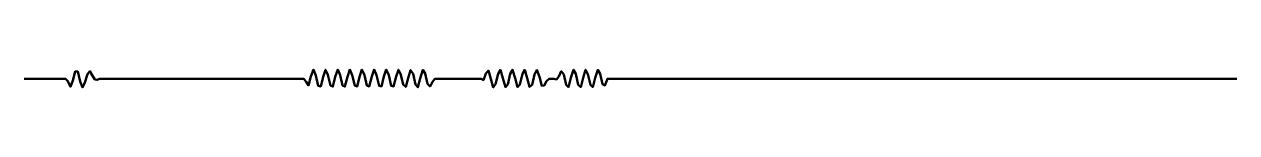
# Model space of a CAD drawing. Extents: x -47 to 452, y 172 to 669.
# Drawn here: x -47.1 to 451.9, y 262.5 to 269.8 of the extents above; entities that cross this region are included whole.
import ezdxf

# ---------------------------------------------------------------- set-up
doc = ezdxf.new("R2010")
doc.units = 0
doc.header["$MEASUREMENT"] = 0
doc.layers.add('Capa 1', color=7, linetype='Continuous', lineweight=0)

# ---------------------------------------------------------------- blocks, each defined once
blk = doc.blocks.new('Block_0')
at = {"layer": 'Capa 1', "color": 18, "lineweight": 50, "true_color": 0x000000}
blk.add_open_spline([(-47.14, 266.06), (-47.14, 266.06), (-46.14, 266.06), (-46.14, 266.06), (-46.14, 266.06), (-45.14, 266.06), (-45.14, 266.06), (-45.14, 266.06), (-44.14, 266.06), (-44.14, 266.06), (-44.14, 266.06), (-43.14, 266.06), (-43.14, 266.06), (-43.14, 266.06), (-42.14, 266.06), (-42.14, 266.06), (-42.14, 266.06), (-41.14, 266.06), (-41.14, 266.06), (-41.14, 266.06), (-40.14, 266.06), (-40.14, 266.06), (-40.14, 266.06), (-39.14, 266.06), (-39.14, 266.06), (-39.14, 266.06), (-38.14, 266.06), (-38.14, 266.06), (-38.14, 266.06), (-37.14, 266.06), (-37.14, 266.06), (-37.14, 266.06), (-36.14, 266.06), (-36.14, 266.06), (-36.14, 266.06), (-35.14, 266.06), (-35.14, 266.06), (-35.14, 266.06), (-34.14, 266.06), (-34.14, 266.06), (-34.14, 266.06), (-33.14, 266.06), (-33.14, 266.06), (-33.14, 266.06), (-32.14, 266.06), (-32.14, 266.06), (-32.14, 266.06), (-31.14, 266.06), (-31.14, 266.06), (-31.14, 266.06), (-30.14, 266.06), (-30.14, 266.06), (-30.14, 266.06), (-29.14, 265.01), (-29.14, 265.01), (-29.14, 265.01), (-28.14, 262.76), (-28.14, 262.76), (-28.14, 262.76), (-27.14, 265.34), (-27.14, 265.34), (-27.14, 265.34), (-26.14, 269.08), (-26.14, 269.08), (-26.14, 269.08), (-25.14, 268.97), (-25.14, 268.97), (-25.14, 268.97), (-24.14, 264.93), (-24.14, 264.93), (-24.14, 264.93), (-23.14, 262.46), (-23.14, 262.46), (-23.14, 262.46), (-22.14, 264.49), (-22.14, 264.49), (-22.14, 264.49), (-21.14, 267.99), (-21.14, 267.99), (-21.14, 267.99), (-20.14, 269.12), (-20.14, 269.12), (-20.14, 269.12), (-19.14, 267.55), (-19.14, 267.55), (-19.14, 267.55), (-18.14, 265.77), (-18.14, 265.77), (-18.14, 265.77), (-17.14, 265.54), (-17.14, 265.54), (-17.14, 265.54), (-16.14, 266.01), (-16.14, 266.01), (-16.14, 266.01), (-15.14, 266.06), (-15.14, 266.06), (-15.14, 266.06), (-14.14, 266.06), (-14.14, 266.06), (-14.14, 266.06), (-13.14, 266.06), (-13.14, 266.06), (-13.14, 266.06), (-12.14, 266.06), (-12.14, 266.06), (-12.14, 266.06), (-11.14, 266.06), (-11.14, 266.06), (-11.14, 266.06), (-10.14, 266.06), (-10.14, 266.06), (-10.14, 266.06), (-9.14, 266.06), (-9.14, 266.06), (-9.14, 266.06), (-8.14, 266.06), (-8.14, 266.06), (-8.14, 266.06), (-7.14, 266.06), (-7.14, 266.06), (-7.14, 266.06), (-6.14, 266.06), (-6.14, 266.06), (-6.14, 266.06), (-5.14, 266.06), (-5.14, 266.06), (-5.14, 266.06), (-4.14, 266.06), (-4.14, 266.06), (-4.14, 266.06), (-3.14, 266.06), (-3.14, 266.06), (-3.14, 266.06), (-2.14, 266.06), (-2.14, 266.06), (-2.14, 266.06), (-1.14, 266.06), (-1.14, 266.06), (-1.14, 266.06), (-0.14, 266.06), (-0.14, 266.06), (-0.14, 266.06), (0.86, 266.06), (0.86, 266.06), (0.86, 266.06), (1.86, 266.06), (1.86, 266.06), (1.86, 266.06), (2.86, 266.06), (2.86, 266.06), (2.86, 266.06), (3.86, 266.06), (3.86, 266.06), (3.86, 266.06), (4.86, 266.06), (4.86, 266.06), (4.86, 266.06), (5.86, 266.06), (5.86, 266.06), (5.86, 266.06), (6.86, 266.06), (6.86, 266.06), (6.86, 266.06), (7.86, 266.06), (7.86, 266.06), (7.86, 266.06), (8.86, 266.06), (8.86, 266.06), (8.86, 266.06), (9.86, 266.06), (9.86, 266.06), (9.86, 266.06), (10.86, 266.06), (10.86, 266.06), (10.86, 266.06), (11.86, 266.06), (11.86, 266.06), (11.86, 266.06), (12.86, 266.06), (12.86, 266.06), (12.86, 266.06), (13.86, 266.06), (13.86, 266.06), (13.86, 266.06), (14.86, 266.06), (14.86, 266.06), (14.86, 266.06), (15.86, 266.06), (15.86, 266.06), (15.86, 266.06), (16.86, 266.06), (16.86, 266.06), (16.86, 266.06), (17.86, 266.06), (17.86, 266.06), (17.86, 266.06), (18.86, 266.06), (18.86, 266.06), (18.86, 266.06), (19.86, 266.06), (19.86, 266.06), (19.86, 266.06), (20.86, 266.06), (20.86, 266.06), (20.86, 266.06), (21.86, 266.06), (21.86, 266.06), (21.86, 266.06), (22.86, 266.06), (22.86, 266.06), (22.86, 266.06), (23.86, 266.06), (23.86, 266.06), (23.86, 266.06), (24.86, 266.06), (24.86, 266.06), (24.86, 266.06), (25.86, 266.06), (25.86, 266.06), (25.86, 266.06), (26.86, 266.06), (26.86, 266.06), (26.86, 266.06), (27.86, 266.06), (27.86, 266.06), (27.86, 266.06), (28.86, 266.06), (28.86, 266.06), (28.86, 266.06), (29.86, 266.06), (29.86, 266.06), (29.86, 266.06), (30.86, 266.06), (30.86, 266.06), (30.86, 266.06), (31.86, 266.06), (31.86, 266.06), (31.86, 266.06), (32.86, 266.06), (32.86, 266.06), (32.86, 266.06), (33.86, 266.06), (33.86, 266.06), (33.86, 266.06), (34.86, 266.06), (34.86, 266.06), (34.86, 266.06), (35.86, 266.06), (35.86, 266.06), (35.86, 266.06), (36.86, 266.06), (36.86, 266.06), (36.86, 266.06), (37.86, 266.06), (37.86, 266.06), (37.86, 266.06), (38.86, 266.06), (38.86, 266.06), (38.86, 266.06), (39.86, 266.06), (39.86, 266.06), (39.86, 266.06), (40.86, 266.06), (40.86, 266.06), (40.86, 266.06), (41.86, 266.06), (41.86, 266.06), (41.86, 266.06), (42.86, 266.06), (42.86, 266.06), (42.86, 266.06), (43.86, 266.06), (43.86, 266.06), (43.86, 266.06), (44.86, 266.06), (44.86, 266.06), (44.86, 266.06), (45.86, 266.06), (45.86, 266.06), (45.86, 266.06), (46.86, 266.06), (46.86, 266.06), (46.86, 266.06), (47.86, 266.06), (47.86, 266.06), (47.86, 266.06), (48.86, 266.06), (48.86, 266.06), (48.86, 266.06), (49.86, 266.06), (49.86, 266.06), (49.86, 266.06), (50.86, 266.06), (50.86, 266.06), (50.86, 266.06), (51.86, 266.06), (51.86, 266.06), (51.86, 266.06), (52.86, 266.06), (52.86, 266.06), (52.86, 266.06), (53.86, 266.06), (53.86, 266.06), (53.86, 266.06), (54.86, 266.06), (54.86, 266.06), (54.86, 266.06), (55.86, 266.06), (55.86, 266.06), (55.86, 266.06), (56.86, 266.06), (56.86, 266.06), (56.86, 266.06), (57.86, 266.06), (57.86, 266.06), (57.86, 266.06), (58.86, 266.06), (58.86, 266.06), (58.86, 266.06), (59.86, 266.06), (59.86, 266.06), (59.86, 266.06), (60.86, 266.06), (60.86, 266.06), (60.86, 266.06), (61.86, 266.06), (61.86, 266.06), (61.86, 266.06), (62.86, 266.06), (62.86, 266.06), (62.86, 266.06), (63.86, 266.06), (63.86, 266.06), (63.86, 266.06), (64.86, 266.06), (64.86, 266.06), (64.86, 266.06), (65.86, 266.06), (65.86, 266.06), (65.86, 266.06), (66.86, 266.06), (66.86, 266.06), (66.86, 266.06), (67.86, 266.06), (67.86, 266.06), (67.86, 266.06), (68.86, 264.75), (68.86, 264.75), (68.86, 264.75), (69.86, 263.26), (69.86, 263.26), (69.86, 263.26), (70.86, 267), (70.86, 267), (70.86, 267), (71.86, 269.82), (71.86, 269.82), (71.86, 269.82), (72.86, 267.45), (72.86, 267.45), (72.86, 267.45), (73.86, 263.16), (73.86, 263.16), (73.86, 263.16), (74.86, 262.87), (74.86, 262.87), (74.86, 262.87), (75.86, 266.88), (75.86, 266.88), (75.86, 266.88), (76.86, 269.76), (76.86, 269.76), (76.86, 269.76), (77.86, 267.6), (77.86, 267.6), (77.86, 267.6), (78.86, 263.26), (78.86, 263.26), (78.86, 263.26), (79.86, 262.79), (79.86, 262.79), (79.86, 262.79), (80.86, 266.86), (80.86, 266.86), (80.86, 266.86), (81.86, 269.82), (81.86, 269.82), (81.86, 269.82), (82.86, 267.57), (82.86, 267.57), (82.86, 267.57), (83.86, 263.23), (83.86, 263.23), (83.86, 263.23), (84.86, 262.81), (84.86, 262.81), (84.86, 262.81), (85.86, 266.9), (85.86, 266.9), (85.86, 266.9), (86.86, 269.82), (86.86, 269.82), (86.86, 269.82), (87.86, 267.53), (87.86, 267.53), (87.86, 267.53), (88.86, 263.2), (88.86, 263.2), (88.86, 263.2), (89.86, 262.83), (89.86, 262.83), (89.86, 262.83), (90.86, 266.9), (90.86, 266.9), (90.86, 266.9), (91.86, 269.82), (91.86, 269.82), (91.86, 269.82), (92.86, 267.53), (92.86, 267.53), (92.86, 267.53), (93.86, 263.2), (93.86, 263.2), (93.86, 263.2), (94.86, 262.84), (94.86, 262.84), (94.86, 262.84), (95.86, 266.94), (95.86, 266.94), (95.86, 266.94), (96.86, 269.82), (96.86, 269.82), (96.86, 269.82), (97.86, 267.49), (97.86, 267.49), (97.86, 267.49), (98.86, 263.18), (98.86, 263.18), (98.86, 263.18), (99.86, 262.86), (99.86, 262.86), (99.86, 262.86), (100.86, 266.98), (100.86, 266.98), (100.86, 266.98), (101.86, 269.83), (101.86, 269.83), (101.86, 269.83), (102.86, 267.46), (102.86, 267.46), (102.86, 267.46), (103.86, 263.15), (103.86, 263.15), (103.86, 263.15), (104.86, 262.88), (104.86, 262.88), (104.86, 262.88), (105.86, 267.01), (105.86, 267.01), (105.86, 267.01), (106.86, 269.79), (106.86, 269.79), (106.86, 269.79), (107.86, 267.62), (107.86, 267.62), (107.86, 267.62), (108.86, 263.61), (108.86, 263.61), (108.86, 263.61), (109.86, 262.67), (109.86, 262.67), (109.86, 262.67), (110.86, 266.34), (110.86, 266.34), (110.86, 266.34), (111.86, 269.64), (111.86, 269.64), (111.86, 269.64), (112.86, 268.11), (112.86, 268.11), (112.86, 268.11), (113.86, 263.69), (113.86, 263.69), (113.86, 263.69), (114.86, 262.55), (114.86, 262.55), (114.86, 262.55), (115.86, 266.21), (115.86, 266.21), (115.86, 266.21), (116.86, 269.66), (116.86, 269.66), (116.86, 269.66), (117.86, 268.22), (117.86, 268.22), (117.86, 268.22), (118.86, 263.97), (118.86, 263.97), (118.86, 263.97), (119.86, 262.88), (119.86, 262.88), (119.86, 262.88), (120.86, 264.79), (120.86, 264.79), (120.86, 264.79), (121.86, 266.06), (121.86, 266.06), (121.86, 266.06), (122.86, 266.06), (122.86, 266.06), (122.86, 266.06), (123.86, 266.06), (123.86, 266.06), (123.86, 266.06), (124.86, 266.06), (124.86, 266.06), (124.86, 266.06), (125.86, 266.06), (125.86, 266.06), (125.86, 266.06), (126.86, 266.06), (126.86, 266.06), (126.86, 266.06), (127.86, 266.06), (127.86, 266.06), (127.86, 266.06), (128.86, 266.06), (128.86, 266.06), (128.86, 266.06), (129.86, 266.06), (129.86, 266.06), (129.86, 266.06), (130.86, 266.06), (130.86, 266.06), (130.86, 266.06), (131.86, 266.06), (131.86, 266.06), (131.86, 266.06), (132.86, 266.06), (132.86, 266.06), (132.86, 266.06), (133.86, 266.06), (133.86, 266.06), (133.86, 266.06), (134.86, 266.06), (134.86, 266.06), (134.86, 266.06), (135.86, 266.06), (135.86, 266.06), (135.86, 266.06), (136.86, 266.06), (136.86, 266.06), (136.86, 266.06), (137.86, 266.06), (137.86, 266.06), (137.86, 266.06), (138.86, 266.06), (138.86, 266.06), (138.86, 266.06), (139.86, 266.06), (139.86, 266.06), (139.86, 266.06), (140.86, 266.06), (140.86, 266.06), (140.86, 266.06), (141.86, 265.46), (141.86, 265.46), (141.86, 265.46), (142.86, 268.16), (142.86, 268.16), (142.86, 268.16), (143.86, 269.41), (143.86, 269.41), (143.86, 269.41), (144.86, 266.04), (144.86, 266.04), (144.86, 266.04), (145.86, 262.48), (145.86, 262.48), (145.86, 262.48), (146.86, 263.84), (146.86, 263.84), (146.86, 263.84), (147.86, 268.06), (147.86, 268.06), (147.86, 268.06), (148.86, 269.67), (148.86, 269.67), (148.86, 269.67), (149.86, 266.3), (149.86, 266.3), (149.86, 266.3), (150.86, 262.6), (150.86, 262.6), (150.86, 262.6), (151.86, 263.62), (151.86, 263.62), (151.86, 263.62), (152.86, 268.02), (152.86, 268.02), (152.86, 268.02), (153.86, 269.73), (153.86, 269.73), (153.86, 269.73), (154.86, 266.35), (154.86, 266.35), (154.86, 266.35), (155.86, 262.57), (155.86, 262.57), (155.86, 262.57), (156.86, 263.62), (156.86, 263.62), (156.86, 263.62), (157.86, 268.05), (157.86, 268.05), (157.86, 268.05), (158.86, 269.72), (158.86, 269.72), (158.86, 269.72), (159.86, 266.32), (159.86, 266.32), (159.86, 266.32), (160.86, 262.64), (160.86, 262.64), (160.86, 262.64), (161.86, 263.56), (161.86, 263.56), (161.86, 263.56), (162.86, 267.82), (162.86, 267.82), (162.86, 267.82), (163.86, 269.72), (163.86, 269.72), (163.86, 269.72), (164.86, 266.8), (164.86, 266.8), (164.86, 266.8), (165.86, 263.15), (165.86, 263.15), (165.86, 263.15), (166.86, 263.29), (166.86, 263.29), (166.86, 263.29), (167.86, 265.11), (167.86, 265.11), (167.86, 265.11), (168.86, 266.06), (168.86, 266.06), (168.86, 266.06), (169.86, 266.06), (169.86, 266.06), (169.86, 266.06), (170.86, 266.06), (170.86, 266.06), (170.86, 266.06), (171.86, 265.78), (171.86, 265.78), (171.86, 265.78), (172.86, 266.98), (172.86, 266.98), (172.86, 266.98), (173.86, 269.13), (173.86, 269.13), (173.86, 269.13), (174.86, 267.78), (174.86, 267.78), (174.86, 267.78), (175.86, 263.59), (175.86, 263.59), (175.86, 263.59), (176.86, 262.63), (176.86, 262.63), (176.86, 262.63), (177.86, 266.36), (177.86, 266.36), (177.86, 266.36), (178.86, 269.73), (178.86, 269.73), (178.86, 269.73), (179.86, 268.02), (179.86, 268.02), (179.86, 268.02), (180.86, 263.59), (180.86, 263.59), (180.86, 263.59), (181.86, 262.58), (181.86, 262.58), (181.86, 262.58), (182.86, 266.39), (182.86, 266.39), (182.86, 266.39), (183.86, 269.74), (183.86, 269.74), (183.86, 269.74), (184.86, 267.99), (184.86, 267.99), (184.86, 267.99), (185.86, 263.56), (185.86, 263.56), (185.86, 263.56), (186.86, 262.6), (186.86, 262.6), (186.86, 262.6), (187.86, 266.42), (187.86, 266.42), (187.86, 266.42), (188.86, 269.7), (188.86, 269.7), (188.86, 269.7), (189.86, 268.01), (189.86, 268.01), (189.86, 268.01), (190.86, 263.76), (190.86, 263.76), (190.86, 263.76), (191.86, 263.29), (191.86, 263.29), (191.86, 263.29), (192.86, 266.03), (192.86, 266.03), (192.86, 266.03), (193.86, 266.06), (193.86, 266.06), (193.86, 266.06), (194.86, 266.06), (194.86, 266.06), (194.86, 266.06), (195.86, 266.06), (195.86, 266.06), (195.86, 266.06), (196.86, 266.06), (196.86, 266.06), (196.86, 266.06), (197.86, 266.06), (197.86, 266.06), (197.86, 266.06), (198.86, 266.06), (198.86, 266.06), (198.86, 266.06), (199.86, 266.06), (199.86, 266.06), (199.86, 266.06), (200.86, 266.06), (200.86, 266.06), (200.86, 266.06), (201.86, 266.06), (201.86, 266.06), (201.86, 266.06), (202.86, 266.06), (202.86, 266.06), (202.86, 266.06), (203.86, 266.06), (203.86, 266.06), (203.86, 266.06), (204.86, 266.06), (204.86, 266.06), (204.86, 266.06), (205.86, 266.06), (205.86, 266.06), (205.86, 266.06), (206.86, 266.06), (206.86, 266.06), (206.86, 266.06), (207.86, 266.06), (207.86, 266.06), (207.86, 266.06), (208.86, 266.06), (208.86, 266.06), (208.86, 266.06), (209.86, 266.06), (209.86, 266.06), (209.86, 266.06), (210.86, 266.06), (210.86, 266.06), (210.86, 266.06), (211.86, 266.06), (211.86, 266.06), (211.86, 266.06), (212.86, 266.06), (212.86, 266.06), (212.86, 266.06), (213.86, 266.06), (213.86, 266.06), (213.86, 266.06), (214.86, 266.06), (214.86, 266.06), (214.86, 266.06), (215.86, 266.06), (215.86, 266.06), (215.86, 266.06), (216.86, 266.06), (216.86, 266.06), (216.86, 266.06), (217.86, 266.06), (217.86, 266.06), (217.86, 266.06), (218.86, 266.06), (218.86, 266.06), (218.86, 266.06), (219.86, 266.06), (219.86, 266.06), (219.86, 266.06), (220.86, 266.06), (220.86, 266.06), (220.86, 266.06), (221.86, 266.06), (221.86, 266.06), (221.86, 266.06), (222.86, 266.06), (222.86, 266.06), (222.86, 266.06), (223.86, 266.06), (223.86, 266.06), (223.86, 266.06), (224.86, 266.06), (224.86, 266.06), (224.86, 266.06), (225.86, 266.06), (225.86, 266.06), (225.86, 266.06), (226.86, 266.06), (226.86, 266.06), (226.86, 266.06), (227.86, 266.06), (227.86, 266.06), (227.86, 266.06), (228.86, 266.06), (228.86, 266.06), (228.86, 266.06), (229.86, 266.06), (229.86, 266.06), (229.86, 266.06), (230.86, 266.06), (230.86, 266.06), (230.86, 266.06), (231.86, 266.06), (231.86, 266.06), (231.86, 266.06), (232.86, 266.06), (232.86, 266.06), (232.86, 266.06), (233.86, 266.06), (233.86, 266.06), (233.86, 266.06), (234.86, 266.06), (234.86, 266.06), (234.86, 266.06), (235.86, 266.06), (235.86, 266.06), (235.86, 266.06), (236.86, 266.06), (236.86, 266.06), (236.86, 266.06), (237.86, 266.06), (237.86, 266.06), (237.86, 266.06), (238.86, 266.06), (238.86, 266.06), (238.86, 266.06), (239.86, 266.06), (239.86, 266.06), (239.86, 266.06), (240.86, 266.06), (240.86, 266.06), (240.86, 266.06), (241.86, 266.06), (241.86, 266.06), (241.86, 266.06), (242.86, 266.06), (242.86, 266.06), (242.86, 266.06), (243.86, 266.06), (243.86, 266.06), (243.86, 266.06), (244.86, 266.06), (244.86, 266.06), (244.86, 266.06), (245.86, 266.06), (245.86, 266.06), (245.86, 266.06), (246.86, 266.06), (246.86, 266.06), (246.86, 266.06), (247.86, 266.06), (247.86, 266.06), (247.86, 266.06), (248.86, 266.06), (248.86, 266.06), (248.86, 266.06), (249.86, 266.06), (249.86, 266.06), (249.86, 266.06), (250.86, 266.06), (250.86, 266.06), (250.86, 266.06), (251.86, 266.06), (251.86, 266.06), (251.86, 266.06), (252.86, 266.06), (252.86, 266.06), (252.86, 266.06), (253.86, 266.06), (253.86, 266.06), (253.86, 266.06), (254.86, 266.06), (254.86, 266.06), (254.86, 266.06), (255.86, 266.06), (255.86, 266.06), (255.86, 266.06), (256.86, 266.06), (256.86, 266.06), (256.86, 266.06), (257.86, 266.06), (257.86, 266.06), (257.86, 266.06), (258.86, 266.06), (258.86, 266.06), (258.86, 266.06), (259.86, 266.06), (259.86, 266.06), (259.86, 266.06), (260.86, 266.06), (260.86, 266.06), (260.86, 266.06), (261.86, 266.06), (261.86, 266.06), (261.86, 266.06), (262.86, 266.06), (262.86, 266.06), (262.86, 266.06), (263.86, 266.06), (263.86, 266.06), (263.86, 266.06), (264.86, 266.06), (264.86, 266.06), (264.86, 266.06), (265.86, 266.06), (265.86, 266.06), (265.86, 266.06), (266.86, 266.06), (266.86, 266.06), (266.86, 266.06), (267.86, 266.06), (267.86, 266.06), (267.86, 266.06), (268.86, 266.06), (268.86, 266.06), (268.86, 266.06), (269.86, 266.06), (269.86, 266.06), (269.86, 266.06), (270.86, 266.06), (270.86, 266.06), (270.86, 266.06), (271.86, 266.06), (271.86, 266.06), (271.86, 266.06), (272.86, 266.06), (272.86, 266.06), (272.86, 266.06), (273.86, 266.06), (273.86, 266.06), (273.86, 266.06), (274.86, 266.06), (274.86, 266.06), (274.86, 266.06), (275.86, 266.06), (275.86, 266.06), (275.86, 266.06), (276.86, 266.06), (276.86, 266.06), (276.86, 266.06), (277.86, 266.06), (277.86, 266.06), (277.86, 266.06), (278.86, 266.06), (278.86, 266.06), (278.86, 266.06), (279.86, 266.06), (279.86, 266.06), (279.86, 266.06), (280.86, 266.06), (280.86, 266.06), (280.86, 266.06), (281.86, 266.06), (281.86, 266.06), (281.86, 266.06), (282.86, 266.06), (282.86, 266.06), (282.86, 266.06), (283.86, 266.06), (283.86, 266.06), (283.86, 266.06), (284.86, 266.06), (284.86, 266.06), (284.86, 266.06), (285.86, 266.06), (285.86, 266.06), (285.86, 266.06), (286.86, 266.06), (286.86, 266.06), (286.86, 266.06), (287.86, 266.06), (287.86, 266.06), (287.86, 266.06), (288.86, 266.06), (288.86, 266.06), (288.86, 266.06), (289.86, 266.06), (289.86, 266.06), (289.86, 266.06), (290.86, 266.06), (290.86, 266.06), (290.86, 266.06), (291.86, 266.06), (291.86, 266.06), (291.86, 266.06), (292.86, 266.06), (292.86, 266.06), (292.86, 266.06), (293.86, 266.06), (293.86, 266.06), (293.86, 266.06), (294.86, 266.06), (294.86, 266.06), (294.86, 266.06), (295.86, 266.06), (295.86, 266.06), (295.86, 266.06), (296.86, 266.06), (296.86, 266.06), (296.86, 266.06), (297.86, 266.06), (297.86, 266.06), (297.86, 266.06), (298.86, 266.06), (298.86, 266.06), (298.86, 266.06), (299.86, 266.06), (299.86, 266.06), (299.86, 266.06), (300.86, 266.06), (300.86, 266.06), (300.86, 266.06), (301.86, 266.06), (301.86, 266.06), (301.86, 266.06), (302.86, 266.06), (302.86, 266.06), (302.86, 266.06), (303.86, 266.06), (303.86, 266.06), (303.86, 266.06), (304.86, 266.06), (304.86, 266.06), (304.86, 266.06), (305.86, 266.06), (305.86, 266.06), (305.86, 266.06), (306.86, 266.06), (306.86, 266.06), (306.86, 266.06), (307.86, 266.06), (307.86, 266.06), (307.86, 266.06), (308.86, 266.06), (308.86, 266.06), (308.86, 266.06), (309.86, 266.06), (309.86, 266.06), (309.86, 266.06), (310.86, 266.06), (310.86, 266.06), (310.86, 266.06), (311.86, 266.06), (311.86, 266.06), (311.86, 266.06), (312.86, 266.06), (312.86, 266.06), (312.86, 266.06), (313.86, 266.06), (313.86, 266.06), (313.86, 266.06), (314.86, 266.06), (314.86, 266.06), (314.86, 266.06), (315.86, 266.06), (315.86, 266.06), (315.86, 266.06), (316.86, 266.06), (316.86, 266.06), (316.86, 266.06), (317.86, 266.06), (317.86, 266.06), (317.86, 266.06), (318.86, 266.06), (318.86, 266.06), (318.86, 266.06), (319.86, 266.06), (319.86, 266.06), (319.86, 266.06), (320.86, 266.06), (320.86, 266.06), (320.86, 266.06), (321.86, 266.06), (321.86, 266.06), (321.86, 266.06), (322.86, 266.06), (322.86, 266.06), (322.86, 266.06), (323.86, 266.06), (323.86, 266.06), (323.86, 266.06), (324.86, 266.06), (324.86, 266.06), (324.86, 266.06), (325.86, 266.06), (325.86, 266.06), (325.86, 266.06), (326.86, 266.06), (326.86, 266.06), (326.86, 266.06), (327.86, 266.06), (327.86, 266.06), (327.86, 266.06), (328.86, 266.06), (328.86, 266.06), (328.86, 266.06), (329.86, 266.06), (329.86, 266.06), (329.86, 266.06), (330.86, 266.06), (330.86, 266.06), (330.86, 266.06), (331.86, 266.06), (331.86, 266.06), (331.86, 266.06), (332.86, 266.06), (332.86, 266.06), (332.86, 266.06), (333.86, 266.06), (333.86, 266.06), (333.86, 266.06), (334.86, 266.06), (334.86, 266.06), (334.86, 266.06), (335.86, 266.06), (335.86, 266.06), (335.86, 266.06), (336.86, 266.06), (336.86, 266.06), (336.86, 266.06), (337.86, 266.06), (337.86, 266.06), (337.86, 266.06), (338.86, 266.06), (338.86, 266.06), (338.86, 266.06), (339.86, 266.06), (339.86, 266.06), (339.86, 266.06), (340.86, 266.06), (340.86, 266.06), (340.86, 266.06), (341.86, 266.06), (341.86, 266.06), (341.86, 266.06), (342.86, 266.06), (342.86, 266.06), (342.86, 266.06), (343.86, 266.06), (343.86, 266.06), (343.86, 266.06), (344.86, 266.06), (344.86, 266.06), (344.86, 266.06), (345.86, 266.06), (345.86, 266.06), (345.86, 266.06), (346.86, 266.06), (346.86, 266.06), (346.86, 266.06), (347.86, 266.06), (347.86, 266.06), (347.86, 266.06), (348.86, 266.06), (348.86, 266.06), (348.86, 266.06), (349.86, 266.06), (349.86, 266.06), (349.86, 266.06), (350.86, 266.06), (350.86, 266.06), (350.86, 266.06), (351.86, 266.06), (351.86, 266.06), (351.86, 266.06), (352.86, 266.06), (352.86, 266.06), (352.86, 266.06), (353.86, 266.06), (353.86, 266.06), (353.86, 266.06), (354.86, 266.06), (354.86, 266.06), (354.86, 266.06), (355.86, 266.06), (355.86, 266.06), (355.86, 266.06), (356.86, 266.06), (356.86, 266.06), (356.86, 266.06), (357.86, 266.06), (357.86, 266.06), (357.86, 266.06), (358.86, 266.06), (358.86, 266.06), (358.86, 266.06), (359.86, 266.06), (359.86, 266.06), (359.86, 266.06), (360.86, 266.06), (360.86, 266.06), (360.86, 266.06), (361.86, 266.06), (361.86, 266.06), (361.86, 266.06), (362.86, 266.06), (362.86, 266.06), (362.86, 266.06), (363.86, 266.06), (363.86, 266.06), (363.86, 266.06), (364.86, 266.06), (364.86, 266.06), (364.86, 266.06), (365.86, 266.06), (365.86, 266.06), (365.86, 266.06), (366.86, 266.06), (366.86, 266.06), (366.86, 266.06), (367.86, 266.06), (367.86, 266.06), (367.86, 266.06), (368.86, 266.06), (368.86, 266.06), (368.86, 266.06), (369.86, 266.06), (369.86, 266.06), (369.86, 266.06), (370.86, 266.06), (370.86, 266.06), (370.86, 266.06), (371.86, 266.06), (371.86, 266.06), (371.86, 266.06), (372.86, 266.06), (372.86, 266.06), (372.86, 266.06), (373.86, 266.06), (373.86, 266.06), (373.86, 266.06), (374.86, 266.06), (374.86, 266.06), (374.86, 266.06), (375.86, 266.06), (375.86, 266.06), (375.86, 266.06), (376.86, 266.06), (376.86, 266.06), (376.86, 266.06), (377.86, 266.06), (377.86, 266.06), (377.86, 266.06), (378.86, 266.06), (378.86, 266.06), (378.86, 266.06), (379.86, 266.06), (379.86, 266.06), (379.86, 266.06), (380.86, 266.06), (380.86, 266.06), (380.86, 266.06), (381.86, 266.06), (381.86, 266.06), (381.86, 266.06), (382.86, 266.06), (382.86, 266.06), (382.86, 266.06), (383.86, 266.06), (383.86, 266.06), (383.86, 266.06), (384.86, 266.06), (384.86, 266.06), (384.86, 266.06), (385.86, 266.06), (385.86, 266.06), (385.86, 266.06), (386.86, 266.06), (386.86, 266.06), (386.86, 266.06), (387.86, 266.06), (387.86, 266.06), (387.86, 266.06), (388.86, 266.06), (388.86, 266.06), (388.86, 266.06), (389.86, 266.06), (389.86, 266.06), (389.86, 266.06), (390.86, 266.06), (390.86, 266.06), (390.86, 266.06), (391.86, 266.06), (391.86, 266.06), (391.86, 266.06), (392.86, 266.06), (392.86, 266.06), (392.86, 266.06), (393.86, 266.06), (393.86, 266.06), (393.86, 266.06), (394.86, 266.06), (394.86, 266.06), (394.86, 266.06), (395.86, 266.06), (395.86, 266.06), (395.86, 266.06), (396.86, 266.06), (396.86, 266.06), (396.86, 266.06), (397.86, 266.06), (397.86, 266.06), (397.86, 266.06), (398.86, 266.06), (398.86, 266.06), (398.86, 266.06), (399.86, 266.06), (399.86, 266.06), (399.86, 266.06), (400.86, 266.06), (400.86, 266.06), (400.86, 266.06), (401.86, 266.06), (401.86, 266.06), (401.86, 266.06), (402.86, 266.06), (402.86, 266.06), (402.86, 266.06), (403.86, 266.06), (403.86, 266.06), (403.86, 266.06), (404.86, 266.06), (404.86, 266.06), (404.86, 266.06), (405.86, 266.06), (405.86, 266.06), (405.86, 266.06), (406.86, 266.06), (406.86, 266.06), (406.86, 266.06), (407.86, 266.06), (407.86, 266.06), (407.86, 266.06), (408.86, 266.06), (408.86, 266.06), (408.86, 266.06), (409.86, 266.06), (409.86, 266.06), (409.86, 266.06), (410.86, 266.06), (410.86, 266.06), (410.86, 266.06), (411.86, 266.06), (411.86, 266.06), (411.86, 266.06), (412.86, 266.06), (412.86, 266.06), (412.86, 266.06), (413.86, 266.06), (413.86, 266.06), (413.86, 266.06), (414.86, 266.06), (414.86, 266.06), (414.86, 266.06), (415.86, 266.06), (415.86, 266.06), (415.86, 266.06), (416.86, 266.06), (416.86, 266.06), (416.86, 266.06), (417.86, 266.06), (417.86, 266.06), (417.86, 266.06), (418.86, 266.06), (418.86, 266.06), (418.86, 266.06), (419.86, 266.06), (419.86, 266.06), (419.86, 266.06), (420.86, 266.06), (420.86, 266.06), (420.86, 266.06), (421.86, 266.06), (421.86, 266.06), (421.86, 266.06), (422.86, 266.06), (422.86, 266.06), (422.86, 266.06), (423.86, 266.06), (423.86, 266.06), (423.86, 266.06), (424.86, 266.06), (424.86, 266.06), (424.86, 266.06), (425.86, 266.06), (425.86, 266.06), (425.86, 266.06), (426.86, 266.06), (426.86, 266.06), (426.86, 266.06), (427.86, 266.06), (427.86, 266.06), (427.86, 266.06), (428.86, 266.06), (428.86, 266.06), (428.86, 266.06), (429.86, 266.06), (429.86, 266.06), (429.86, 266.06), (430.86, 266.06), (430.86, 266.06), (430.86, 266.06), (431.86, 266.06), (431.86, 266.06), (431.86, 266.06), (432.86, 266.06), (432.86, 266.06), (432.86, 266.06), (433.86, 266.06), (433.86, 266.06), (433.86, 266.06), (434.86, 266.06), (434.86, 266.06), (434.86, 266.06), (435.86, 266.06), (435.86, 266.06), (435.86, 266.06), (436.86, 266.06), (436.86, 266.06), (436.86, 266.06), (437.86, 266.06), (437.86, 266.06), (437.86, 266.06), (438.86, 266.06), (438.86, 266.06), (438.86, 266.06), (439.86, 266.06), (439.86, 266.06), (439.86, 266.06), (440.86, 266.06), (440.86, 266.06), (440.86, 266.06), (441.86, 266.06), (441.86, 266.06), (441.86, 266.06), (442.86, 266.06), (442.86, 266.06), (442.86, 266.06), (443.86, 266.06), (443.86, 266.06), (443.86, 266.06), (444.86, 266.06), (444.86, 266.06), (444.86, 266.06), (445.86, 266.06), (445.86, 266.06), (445.86, 266.06), (446.86, 266.06), (446.86, 266.06), (446.86, 266.06), (447.86, 266.06), (447.86, 266.06), (447.86, 266.06), (448.86, 266.06), (448.86, 266.06), (448.86, 266.06), (449.86, 266.06), (449.86, 266.06), (449.86, 266.06), (450.86, 266.06), (450.86, 266.06), (450.86, 266.06), (451.86, 266.06), (451.86, 266.06)], degree=3, knots=[0, 0, 0, 0, 1, 1, 1, 2, 2, 2, 3, 3, 3, 4, 4, 4, 5, 5, 5, 6, 6, 6, 7, 7, 7, 8, 8, 8, 9, 9, 9, 10, 10, 10, 11, 11, 11, 12, 12, 12, 13, 13, 13, 14, 14, 14, 15, 15, 15, 16, 16, 16, 17, 17, 17, 18, 18, 18, 19, 19, 19, 20, 20, 20, 21, 21, 21, 22, 22, 22, 23, 23, 23, 24, 24, 24, 25, 25, 25, 26, 26, 26, 27, 27, 27, 28, 28, 28, 29, 29, 29, 30, 30, 30, 31, 31, 31, 32, 32, 32, 33, 33, 33, 34, 34, 34, 35, 35, 35, 36, 36, 36, 37, 37, 37, 38, 38, 38, 39, 39, 39, 40, 40, 40, 41, 41, 41, 42, 42, 42, 43, 43, 43, 44, 44, 44, 45, 45, 45, 46, 46, 46, 47, 47, 47, 48, 48, 48, 49, 49, 49, 50, 50, 50, 51, 51, 51, 52, 52, 52, 53, 53, 53, 54, 54, 54, 55, 55, 55, 56, 56, 56, 57, 57, 57, 58, 58, 58, 59, 59, 59, 60, 60, 60, 61, 61, 61, 62, 62, 62, 63, 63, 63, 64, 64, 64, 65, 65, 65, 66, 66, 66, 67, 67, 67, 68, 68, 68, 69, 69, 69, 70, 70, 70, 71, 71, 71, 72, 72, 72, 73, 73, 73, 74, 74, 74, 75, 75, 75, 76, 76, 76, 77, 77, 77, 78, 78, 78, 79, 79, 79, 80, 80, 80, 81, 81, 81, 82, 82, 82, 83, 83, 83, 84, 84, 84, 85, 85, 85, 86, 86, 86, 87, 87, 87, 88, 88, 88, 89, 89, 89, 90, 90, 90, 91, 91, 91, 92, 92, 92, 93, 93, 93, 94, 94, 94, 95, 95, 95, 96, 96, 96, 97, 97, 97, 98, 98, 98, 99, 99, 99, 100, 100, 100, 101, 101, 101, 102, 102, 102, 103, 103, 103, 104, 104, 104, 105, 105, 105, 106, 106, 106, 107, 107, 107, 108, 108, 108, 109, 109, 109, 110, 110, 110, 111, 111, 111, 112, 112, 112, 113, 113, 113, 114, 114, 114, 115, 115, 115, 116, 116, 116, 117, 117, 117, 118, 118, 118, 119, 119, 119, 120, 120, 120, 121, 121, 121, 122, 122, 122, 123, 123, 123, 124, 124, 124, 125, 125, 125, 126, 126, 126, 127, 127, 127, 128, 128, 128, 129, 129, 129, 130, 130, 130, 131, 131, 131, 132, 132, 132, 133, 133, 133, 134, 134, 134, 135, 135, 135, 136, 136, 136, 137, 137, 137, 138, 138, 138, 139, 139, 139, 140, 140, 140, 141, 141, 141, 142, 142, 142, 143, 143, 143, 144, 144, 144, 145, 145, 145, 146, 146, 146, 147, 147, 147, 148, 148, 148, 149, 149, 149, 150, 150, 150, 151, 151, 151, 152, 152, 152, 153, 153, 153, 154, 154, 154, 155, 155, 155, 156, 156, 156, 157, 157, 157, 158, 158, 158, 159, 159, 159, 160, 160, 160, 161, 161, 161, 162, 162, 162, 163, 163, 163, 164, 164, 164, 165, 165, 165, 166, 166, 166, 167, 167, 167, 168, 168, 168, 169, 169, 169, 170, 170, 170, 171, 171, 171, 172, 172, 172, 173, 173, 173, 174, 174, 174, 175, 175, 175, 176, 176, 176, 177, 177, 177, 178, 178, 178, 179, 179, 179, 180, 180, 180, 181, 181, 181, 182, 182, 182, 183, 183, 183, 184, 184, 184, 185, 185, 185, 186, 186, 186, 187, 187, 187, 188, 188, 188, 189, 189, 189, 190, 190, 190, 191, 191, 191, 192, 192, 192, 193, 193, 193, 194, 194, 194, 195, 195, 195, 196, 196, 196, 197, 197, 197, 198, 198, 198, 199, 199, 199, 200, 200, 200, 201, 201, 201, 202, 202, 202, 203, 203, 203, 204, 204, 204, 205, 205, 205, 206, 206, 206, 207, 207, 207, 208, 208, 208, 209, 209, 209, 210, 210, 210, 211, 211, 211, 212, 212, 212, 213, 213, 213, 214, 214, 214, 215, 215, 215, 216, 216, 216, 217, 217, 217, 218, 218, 218, 219, 219, 219, 220, 220, 220, 221, 221, 221, 222, 222, 222, 223, 223, 223, 224, 224, 224, 225, 225, 225, 226, 226, 226, 227, 227, 227, 228, 228, 228, 229, 229, 229, 230, 230, 230, 231, 231, 231, 232, 232, 232, 233, 233, 233, 234, 234, 234, 235, 235, 235, 236, 236, 236, 237, 237, 237, 238, 238, 238, 239, 239, 239, 240, 240, 240, 241, 241, 241, 242, 242, 242, 243, 243, 243, 244, 244, 244, 245, 245, 245, 246, 246, 246, 247, 247, 247, 248, 248, 248, 249, 249, 249, 250, 250, 250, 251, 251, 251, 252, 252, 252, 253, 253, 253, 254, 254, 254, 255, 255, 255, 256, 256, 256, 257, 257, 257, 258, 258, 258, 259, 259, 259, 260, 260, 260, 261, 261, 261, 262, 262, 262, 263, 263, 263, 264, 264, 264, 265, 265, 265, 266, 266, 266, 267, 267, 267, 268, 268, 268, 269, 269, 269, 270, 270, 270, 271, 271, 271, 272, 272, 272, 273, 273, 273, 274, 274, 274, 275, 275, 275, 276, 276, 276, 277, 277, 277, 278, 278, 278, 279, 279, 279, 280, 280, 280, 281, 281, 281, 282, 282, 282, 283, 283, 283, 284, 284, 284, 285, 285, 285, 286, 286, 286, 287, 287, 287, 288, 288, 288, 289, 289, 289, 290, 290, 290, 291, 291, 291, 292, 292, 292, 293, 293, 293, 294, 294, 294, 295, 295, 295, 296, 296, 296, 297, 297, 297, 298, 298, 298, 299, 299, 299, 300, 300, 300, 301, 301, 301, 302, 302, 302, 303, 303, 303, 304, 304, 304, 305, 305, 305, 306, 306, 306, 307, 307, 307, 308, 308, 308, 309, 309, 309, 310, 310, 310, 311, 311, 311, 312, 312, 312, 313, 313, 313, 314, 314, 314, 315, 315, 315, 316, 316, 316, 317, 317, 317, 318, 318, 318, 319, 319, 319, 320, 320, 320, 321, 321, 321, 322, 322, 322, 323, 323, 323, 324, 324, 324, 325, 325, 325, 326, 326, 326, 327, 327, 327, 328, 328, 328, 329, 329, 329, 330, 330, 330, 331, 331, 331, 332, 332, 332, 333, 333, 333, 334, 334, 334, 335, 335, 335, 336, 336, 336, 337, 337, 337, 338, 338, 338, 339, 339, 339, 340, 340, 340, 341, 341, 341, 342, 342, 342, 343, 343, 343, 344, 344, 344, 345, 345, 345, 346, 346, 346, 347, 347, 347, 348, 348, 348, 349, 349, 349, 350, 350, 350, 351, 351, 351, 352, 352, 352, 353, 353, 353, 354, 354, 354, 355, 355, 355, 356, 356, 356, 357, 357, 357, 358, 358, 358, 359, 359, 359, 360, 360, 360, 361, 361, 361, 362, 362, 362, 363, 363, 363, 364, 364, 364, 365, 365, 365, 366, 366, 366, 367, 367, 367, 368, 368, 368, 369, 369, 369, 370, 370, 370, 371, 371, 371, 372, 372, 372, 373, 373, 373, 374, 374, 374, 375, 375, 375, 376, 376, 376, 377, 377, 377, 378, 378, 378, 379, 379, 379, 380, 380, 380, 381, 381, 381, 382, 382, 382, 383, 383, 383, 384, 384, 384, 385, 385, 385, 386, 386, 386, 387, 387, 387, 388, 388, 388, 389, 389, 389, 390, 390, 390, 391, 391, 391, 392, 392, 392, 393, 393, 393, 394, 394, 394, 395, 395, 395, 396, 396, 396, 397, 397, 397, 398, 398, 398, 399, 399, 399, 400, 400, 400, 401, 401, 401, 402, 402, 402, 403, 403, 403, 404, 404, 404, 405, 405, 405, 406, 406, 406, 407, 407, 407, 408, 408, 408, 409, 409, 409, 410, 410, 410, 411, 411, 411, 412, 412, 412, 413, 413, 413, 414, 414, 414, 415, 415, 415, 416, 416, 416, 417, 417, 417, 418, 418, 418, 419, 419, 419, 420, 420, 420, 421, 421, 421, 422, 422, 422, 423, 423, 423, 424, 424, 424, 425, 425, 425, 426, 426, 426, 427, 427, 427, 428, 428, 428, 429, 429, 429, 430, 430, 430, 431, 431, 431, 432, 432, 432, 433, 433, 433, 434, 434, 434, 435, 435, 435, 436, 436, 436, 437, 437, 437, 438, 438, 438, 439, 439, 439, 440, 440, 440, 441, 441, 441, 442, 442, 442, 443, 443, 443, 444, 444, 444, 445, 445, 445, 446, 446, 446, 447, 447, 447, 448, 448, 448, 449, 449, 449, 450, 450, 450, 451, 451, 451, 452, 452, 452, 453, 453, 453, 454, 454, 454, 455, 455, 455, 456, 456, 456, 457, 457, 457, 458, 458, 458, 459, 459, 459, 460, 460, 460, 461, 461, 461, 462, 462, 462, 463, 463, 463, 464, 464, 464, 465, 465, 465, 466, 466, 466, 467, 467, 467, 468, 468, 468, 469, 469, 469, 470, 470, 470, 471, 471, 471, 472, 472, 472, 473, 473, 473, 474, 474, 474, 475, 475, 475, 476, 476, 476, 477, 477, 477, 478, 478, 478, 479, 479, 479, 480, 480, 480, 481, 481, 481, 482, 482, 482, 483, 483, 483, 484, 484, 484, 485, 485, 485, 486, 486, 486, 487, 487, 487, 488, 488, 488, 489, 489, 489, 490, 490, 490, 491, 491, 491, 492, 492, 492, 493, 493, 493, 494, 494, 494, 495, 495, 495, 496, 496, 496, 497, 497, 497, 498, 498, 498, 499, 499, 499, 499], dxfattribs=at)

msp = doc.modelspace()

# ---------------------------------------------------------------- block references
at = {"layer": 'Capa 1'}
msp.add_blockref('Block_0', (0, 0), dxfattribs=at)

doc.saveas('drawing.dxf')
